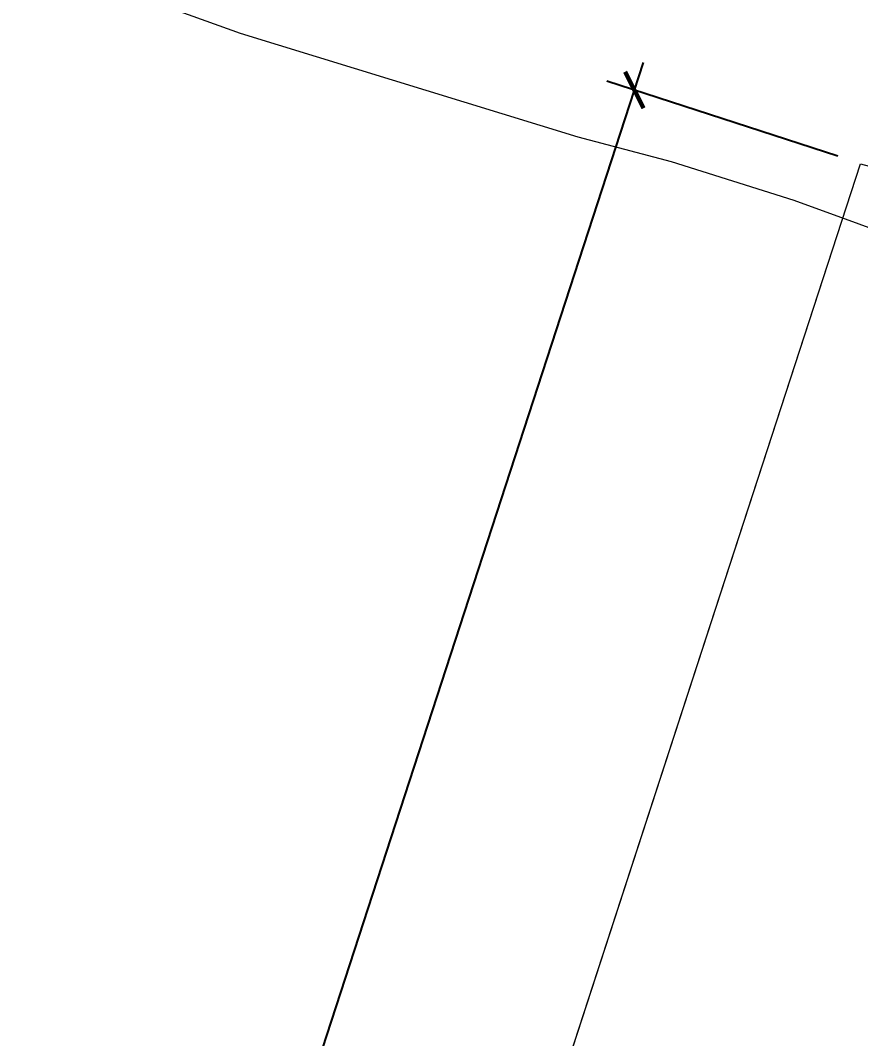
# Model space of a CAD drawing. Header units: metres. Extents: x 329311 to 330425, y 7396637 to 7397287.
# Drawn here: x 329826.51 to 329835.23, y 7397093.38 to 7397103.94 of the extents above; entities that cross this region are included whole.
import ezdxf

# ---------------------------------------------------------------- set-up
doc = ezdxf.new("R2010")
doc.units = ezdxf.units.M
doc.layers.get('0').update_dxf_attribs({"lineweight": 18})
for name, color, linetype, lineweight in [('206_MURO_E_MURO_ARRIMO', 9, 'Continuous', 18), ('604_CURVA_INTERM', 9, 'Continuous', 18), ('PA6_TERRENO', 6, 'Continuous', 18), ('PA6_TEXTO', 3, 'Continuous', 18)]:
    doc.layers.add(name, color=color, linetype=linetype, lineweight=lineweight)
doc.layers.add('VEGETAIS', color=3, linetype='Continuous')
doc.styles.add('200 Médio', font='arial.ttf', dxfattribs={"height": 0.75})
doc.styles.add('ARIAL', font='ARIAL', dxfattribs={"height": 0.2})
doc.dimstyles.new('AQ250', dxfattribs={"dimscale": 10, "dimtxt": 0.05, "dimasz": 0.03, "dimexe": 0.03, "dimexo": 0.025, "dimgap": 0.025, "dimtad": 1, "dimzin": 0, "dimdsep": 46, "dimtxsty": 'ARIAL', "dimblk": 'ARCHTICK', "dimcen": 0.09, "dimdle": 0.03, "dimclrt": 7, "dimadec": 0, "dimazin": 0, "dimtfac": 1, "dimtix": 1, "dimtmove": 2, "dimatfit": 3, "dimldrblk": 'OPEN90', "dimfxl": 1, "dimtvp": 1, "dimtolj": 1, "dimtzin": 0, "dimarcsym": 0})

# ---------------------------------------------------------------- blocks, each defined once
blk = doc.blocks.new('_ArchTick')
at = {"color": 0, "linetype": 'ByBlock', "const_width": 0.15}
blk.add_lwpolyline([(-0.5, -0.5), (0.5, 0.5)], dxfattribs=at)
blk = doc.blocks.new('*D14')
at = {"layer": 'Defpoints', "color": 0, "transparency": 16777216}
for p in [(329835.233, 7397102.453), (329808.091, 7397027.154), (329810.442, 7397026.388)]:
    blk.add_point(p, dxfattribs=at)
at = {"layer": 'PA6_TEXTO', "color": 0, "lineweight": -2, "transparency": 16777216}
for p, q in [((329832.976, 7397103.505), (329807.998, 7397026.868)), ((329834.996, 7397102.531), (329832.598, 7397103.312)), ((329810.204, 7397026.465), (329807.806, 7397027.247))]:
    blk.add_line(p, q, dxfattribs=at)
at = {"layer": 'PA6_TEXTO', "color": 0, "lineweight": -2, "transparency": 16777216, "xscale": 0.3, "yscale": 0.3, "zscale": 0.3}
for p, rotation in [((329832.883, 7397103.219), 71.94796434931555), ((329808.091, 7397027.154), 251.9479643493156)]:
    blk.add_blockref('_ArchTick', p, dxfattribs=dict(at, rotation=rotation))
at = {"layer": 'PA6_TEXTO', "color": 7, "transparency": 16777216, "insert": (329819.885, 7397065.383), "char_height": 0.75, "attachment_point": 5, "rotation": 71.948, "style": '200 Médio'}
blk.add_mtext('\\A1;80.00', dxfattribs=at)
blk = doc.blocks.new('_Open90')
at = {"color": 0, "linetype": 'ByBlock', "lineweight": -2}
for p, q in [((-0.5, 0.5), (0, 0)), ((0, 0), (-1, 0)), ((0, 0), (-0.5, -0.5))]:
    blk.add_line(p, q, dxfattribs=at)

msp = doc.modelspace()

# ---------------------------------------------------------------- linework, layer by layer
at = {"layer": '206_MURO_E_MURO_ARRIMO'}
msp.add_line((329800.575, 7396996.114), (329835.233, 7397102.453), dxfattribs=at)
at = {"layer": '604_CURVA_INTERM', "elevation": 723}
msp.add_lwpolyline([(329825.116, 7397105.129), (329828.791, 7397103.809), (329832.296, 7397102.731), (329833.265, 7397102.478), (329834.54, 7397102.074), (329836.603, 7397101.326), (329837.895, 7397100.91), (329839.232, 7397100.616), (329843.092, 7397099.586), (329844.365, 7397099.256), (329845.417, 7397098.936), (329846.691, 7397098.584), (329847.964, 7397098.281), (329850.531, 7397097.598), (329851.649, 7397097.247)], dxfattribs=at)
at = {"layer": 'PA6_TERRENO'}
msp.add_lwpolyline([(329810.442, 7397026.388), (329835.233, 7397102.453), (329895.003, 7397086.442), (329868.823, 7397007.376)], close=True, dxfattribs=at)
at = {"layer": 'VEGETAIS'}
msp.add_open_spline([(329841.595, 7397088.133), (329840.652, 7397088.094), (329837.924, 7397088.837), (329837.675, 7397099.956), (329835.93, 7397092.577), (329835.039, 7397088.808)], degree=3, knots=[50.754473, 50.754473, 50.754473, 50.754473, 53.715468, 60.743626, 68.080886, 68.080886, 68.080886, 68.080886], dxfattribs=at)

# ---------------------------------------------------------------- dimensions: what is measured, and where the dimension line sits
at = {"layer": 'PA6_TEXTO'}
dim = msp.add_aligned_dim(p1=(329835.233, 7397102.453), p2=(329810.442, 7397026.388), distance=-2.472, dimstyle='AQ250', override={"dimtxsty": '200 Médio'}, dxfattribs=at)
dim.commit()
dim.dimension.update_dxf_attribs({"geometry": '*D14', "text_midpoint": (329819.885, 7397065.383)})

doc.saveas('drawing.dxf')
